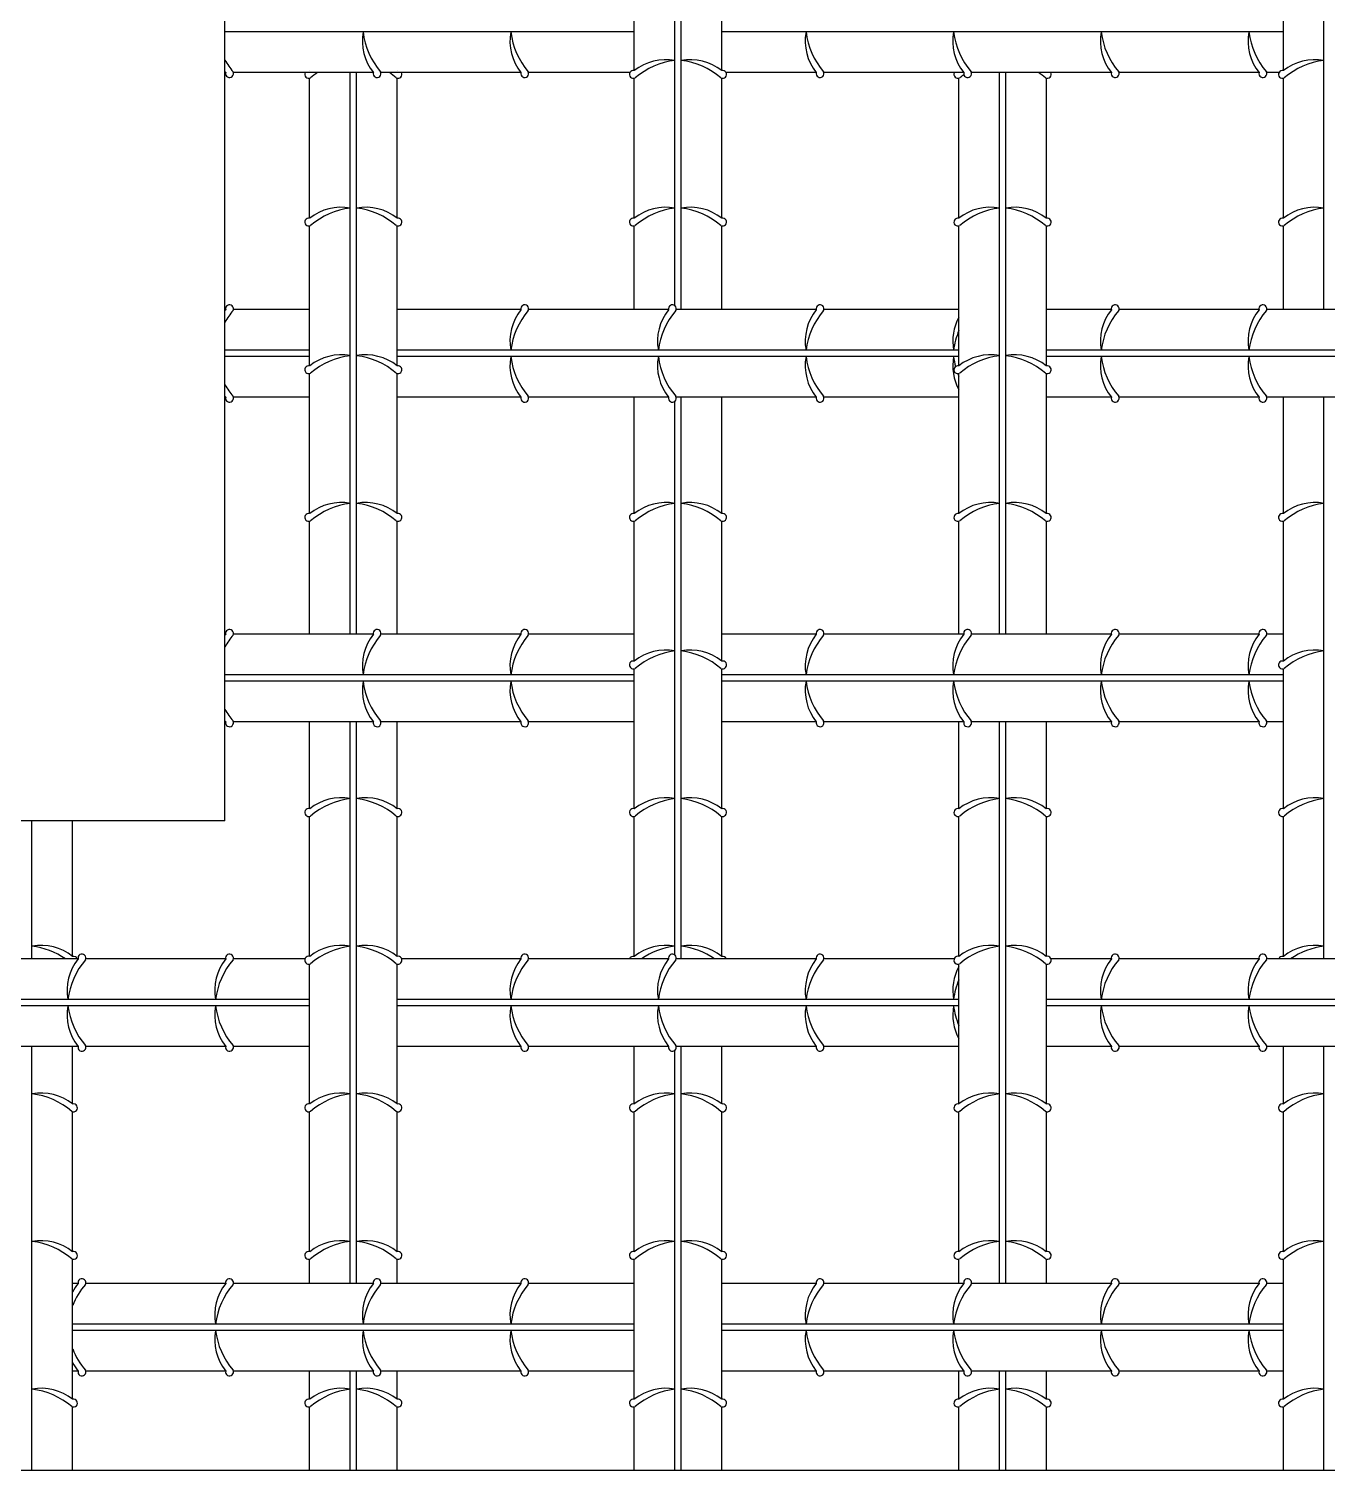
# Model space of a CAD drawing. Header units: millimetres. Extents: x -4774.1 to -4752.9, y -4666.5 to -4651.
# Drawn here: x -4761.684 to -4760.564, y -4662.121 to -4660.878 of the extents above; entities that cross this region are included whole.
import ezdxf

# ---------------------------------------------------------------- set-up
doc = ezdxf.new("R2010")
doc.units = ezdxf.units.MM
doc.header["$LTSCALE"] = 10
doc.layers.add('Termotécnica', color=7, linetype='Continuous')

msp = doc.modelspace()

# ---------------------------------------------------------------- linework, layer by layer
at = {"layer": 'Termotécnica', "color": 2}
for q in [(-4761.5144, -4658.0039), (-4769.3264, -4661.5612)]:
    msp.add_line((-4761.5144, -4661.5612), q, dxfattribs=at)
at = {"layer": 'Termotécnica', "color": 1}
for p, q in [((-4761.1263, -4661.1167), (-4761.1263, -4660.6391)), ((-4761.1208, -4661.1201), (-4761.1208, -4660.6357)), ((-4760.5663, -4661.1201), (-4760.5663, -4660.6357)), ((-4761.1613, -4660.9139), (-4761.1613, -4660.7932)), ((-4761.0857, -4660.9139), (-4761.0857, -4660.7932)), ((-4760.6013, -4660.9139), (-4760.6013, -4660.7932)), ((-4761.1613, -4660.8806), (-4761.5144, -4660.8806)), ((-4760.6013, -4660.8806), (-4761.0857, -4660.8806)), ((-4761.5137, -4660.9157), (-4761.5144, -4660.9157)), ((-4761.3864, -4660.9157), (-4761.5071, -4660.9157)), ((-4761.4063, -4661.4001), (-4761.4063, -4660.9157)), ((-4761.4008, -4661.4001), (-4761.4008, -4660.9157)), ((-4761.259, -4660.9157), (-4761.3798, -4660.9157)), ((-4761.1651, -4660.9157), (-4761.2524, -4660.9157)), ((-4761.0043, -4660.9157), (-4761.082, -4660.9157)), ((-4760.877, -4660.9157), (-4760.9977, -4660.9157)), ((-4760.7497, -4660.9157), (-4760.8704, -4660.9157)), ((-4760.8463, -4661.4001), (-4760.8463, -4660.9157)), ((-4760.8408, -4661.4001), (-4760.8408, -4660.9157)), ((-4760.6223, -4660.9157), (-4760.7431, -4660.9157)), ((-4760.6051, -4660.9157), (-4760.6157, -4660.9157)), ((-4761.4413, -4661.0413), (-4761.4413, -4660.9205)), ((-4761.3657, -4661.0413), (-4761.3657, -4660.9205)), ((-4761.1613, -4661.0413), (-4761.1613, -4660.9205)), ((-4761.0857, -4661.0413), (-4761.0857, -4660.9205)), ((-4760.8813, -4661.0413), (-4760.8813, -4660.9205)), ((-4760.8057, -4661.0413), (-4760.8057, -4660.9205)), ((-4760.6013, -4661.0413), (-4760.6013, -4660.9205)), ((-4761.4413, -4661.1686), (-4761.4413, -4661.0479)), ((-4761.3657, -4661.1686), (-4761.3657, -4661.0479)), ((-4761.1613, -4661.1201), (-4761.1613, -4661.0479)), ((-4761.0857, -4661.1201), (-4761.0857, -4661.0479)), ((-4760.8813, -4661.1686), (-4760.8813, -4661.0479)), ((-4760.8057, -4661.1686), (-4760.8057, -4661.0479)), ((-4760.6013, -4661.1201), (-4760.6013, -4661.0479)), ((-4761.5137, -4661.1201), (-4761.5144, -4661.1201)), ((-4761.4413, -4661.1201), (-4761.5071, -4661.1201)), ((-4761.259, -4661.1201), (-4761.3657, -4661.1201)), ((-4761.1317, -4661.1201), (-4761.2524, -4661.1201)), ((-4761.0043, -4661.1201), (-4761.1251, -4661.1201)), ((-4760.8813, -4661.1201), (-4760.9977, -4661.1201)), ((-4760.7497, -4661.1201), (-4760.8057, -4661.1201)), ((-4760.6223, -4661.1201), (-4760.7431, -4661.1201)), ((-4760.495, -4661.1201), (-4760.6157, -4661.1201)), ((-4761.4413, -4661.1552), (-4761.5144, -4661.1552)), ((-4760.8813, -4661.1552), (-4761.3657, -4661.1552)), ((-4760.3213, -4661.1552), (-4760.8057, -4661.1552)), ((-4761.4413, -4661.1606), (-4761.5144, -4661.1606)), ((-4760.8813, -4661.1606), (-4761.3657, -4661.1606)), ((-4760.3213, -4661.1606), (-4760.8057, -4661.1606)), ((-4761.4413, -4661.296), (-4761.4413, -4661.1752)), ((-4761.3657, -4661.296), (-4761.3657, -4661.1752)), ((-4760.8813, -4661.296), (-4760.8813, -4661.1752)), ((-4760.8057, -4661.296), (-4760.8057, -4661.1752)), ((-4761.5137, -4661.1957), (-4761.5144, -4661.1957)), ((-4761.4413, -4661.1957), (-4761.5071, -4661.1957)), ((-4761.259, -4661.1957), (-4761.3657, -4661.1957)), ((-4761.1317, -4661.1957), (-4761.2524, -4661.1957)), ((-4761.1613, -4661.296), (-4761.1613, -4661.1957)), ((-4761.1263, -4661.6767), (-4761.1263, -4661.1991)), ((-4761.0043, -4661.1957), (-4761.1251, -4661.1957)), ((-4761.1208, -4661.6801), (-4761.1208, -4661.1957)), ((-4761.0857, -4661.296), (-4761.0857, -4661.1957)), ((-4760.8813, -4661.1957), (-4760.9977, -4661.1957)), ((-4760.7497, -4661.1957), (-4760.8057, -4661.1957)), ((-4760.6223, -4661.1957), (-4760.7431, -4661.1957)), ((-4760.495, -4661.1957), (-4760.6157, -4661.1957)), ((-4760.6013, -4661.296), (-4760.6013, -4661.1957)), ((-4760.5663, -4661.6801), (-4760.5663, -4661.1957)), ((-4761.4413, -4661.4001), (-4761.4413, -4661.3026)), ((-4761.3657, -4661.4001), (-4761.3657, -4661.3026)), ((-4761.1613, -4661.4233), (-4761.1613, -4661.3026)), ((-4761.0857, -4661.4233), (-4761.0857, -4661.3026)), ((-4760.8813, -4661.4001), (-4760.8813, -4661.3026)), ((-4760.8057, -4661.4001), (-4760.8057, -4661.3026)), ((-4760.6013, -4661.4233), (-4760.6013, -4661.3026)), ((-4761.5137, -4661.4001), (-4761.5144, -4661.4001)), ((-4761.3864, -4661.4001), (-4761.5071, -4661.4001)), ((-4761.259, -4661.4001), (-4761.3798, -4661.4001)), ((-4761.1613, -4661.4001), (-4761.2524, -4661.4001)), ((-4761.0043, -4661.4001), (-4761.0857, -4661.4001)), ((-4760.877, -4661.4001), (-4760.9977, -4661.4001)), ((-4760.7497, -4661.4001), (-4760.8704, -4661.4001)), ((-4760.6223, -4661.4001), (-4760.7431, -4661.4001)), ((-4760.6013, -4661.4001), (-4760.6157, -4661.4001)), ((-4761.1613, -4661.4352), (-4761.5144, -4661.4352)), ((-4761.1613, -4661.4406), (-4761.5144, -4661.4406)), ((-4761.1613, -4661.5506), (-4761.1613, -4661.4299)), ((-4761.0857, -4661.5506), (-4761.0857, -4661.4299)), ((-4760.6013, -4661.4352), (-4761.0857, -4661.4352)), ((-4760.6013, -4661.4406), (-4761.0857, -4661.4406)), ((-4760.6013, -4661.5506), (-4760.6013, -4661.4299)), ((-4761.5137, -4661.4757), (-4761.5144, -4661.4757)), ((-4761.3864, -4661.4757), (-4761.5071, -4661.4757)), ((-4761.4413, -4661.5506), (-4761.4413, -4661.4757)), ((-4761.4063, -4661.9601), (-4761.4063, -4661.4757)), ((-4761.4008, -4661.9601), (-4761.4008, -4661.4757)), ((-4761.259, -4661.4757), (-4761.3798, -4661.4757)), ((-4761.3657, -4661.5506), (-4761.3657, -4661.4757)), ((-4761.1613, -4661.4757), (-4761.2524, -4661.4757)), ((-4761.0043, -4661.4757), (-4761.0857, -4661.4757)), ((-4760.877, -4661.4757), (-4760.9977, -4661.4757)), ((-4760.8813, -4661.5506), (-4760.8813, -4661.4757)), ((-4760.7497, -4661.4757), (-4760.8704, -4661.4757)), ((-4760.8463, -4661.9601), (-4760.8463, -4661.4757)), ((-4760.8408, -4661.9601), (-4760.8408, -4661.4757)), ((-4760.8057, -4661.5506), (-4760.8057, -4661.4757)), ((-4760.6223, -4661.4757), (-4760.7431, -4661.4757)), ((-4760.6013, -4661.4757), (-4760.6157, -4661.4757)), ((-4761.6808, -4661.6801), (-4761.6808, -4661.5612)), ((-4761.6457, -4661.678), (-4761.6457, -4661.5612)), ((-4761.4413, -4661.678), (-4761.4413, -4661.5572)), ((-4761.3657, -4661.678), (-4761.3657, -4661.5572)), ((-4761.1613, -4661.678), (-4761.1613, -4661.5572)), ((-4761.0857, -4661.678), (-4761.0857, -4661.5572)), ((-4760.8813, -4661.678), (-4760.8813, -4661.5572)), ((-4760.8057, -4661.678), (-4760.8057, -4661.5572)), ((-4760.6013, -4661.678), (-4760.6013, -4661.5572)), ((-4761.641, -4661.6801), (-4761.7618, -4661.6801)), ((-4761.5137, -4661.6801), (-4761.6344, -4661.6801)), ((-4761.4453, -4661.6801), (-4761.5071, -4661.6801)), ((-4761.4413, -4661.8053), (-4761.4413, -4661.6846)), ((-4761.3657, -4661.8053), (-4761.3657, -4661.6846)), ((-4761.259, -4661.6801), (-4761.3618, -4661.6801)), ((-4761.1317, -4661.6801), (-4761.2524, -4661.6801)), ((-4761.0043, -4661.6801), (-4761.1251, -4661.6801)), ((-4760.8853, -4661.6801), (-4760.9977, -4661.6801)), ((-4760.8813, -4661.8053), (-4760.8813, -4661.6846)), ((-4760.8057, -4661.8053), (-4760.8057, -4661.6846)), ((-4760.7497, -4661.6801), (-4760.8018, -4661.6801)), ((-4760.6223, -4661.6801), (-4760.7431, -4661.6801)), ((-4760.495, -4661.6801), (-4760.6157, -4661.6801)), ((-4761.4413, -4661.7152), (-4761.9257, -4661.7152)), ((-4760.8813, -4661.7152), (-4761.3657, -4661.7152)), ((-4760.3213, -4661.7152), (-4760.8057, -4661.7152)), ((-4761.4413, -4661.7206), (-4761.9257, -4661.7206)), ((-4760.8813, -4661.7206), (-4761.3657, -4661.7206)), ((-4760.3213, -4661.7206), (-4760.8057, -4661.7206)), ((-4761.641, -4661.7557), (-4761.7618, -4661.7557)), ((-4761.6808, -4662.1212), (-4761.6808, -4661.7557)), ((-4761.6457, -4661.8053), (-4761.6457, -4661.7557)), ((-4761.5137, -4661.7557), (-4761.6344, -4661.7557)), ((-4761.4413, -4661.7557), (-4761.5071, -4661.7557)), ((-4761.259, -4661.7557), (-4761.3657, -4661.7557)), ((-4761.1317, -4661.7557), (-4761.2524, -4661.7557)), ((-4761.1613, -4661.8053), (-4761.1613, -4661.7557)), ((-4761.1263, -4662.1212), (-4761.1263, -4661.7591)), ((-4761.0043, -4661.7557), (-4761.1251, -4661.7557)), ((-4761.1208, -4662.1212), (-4761.1208, -4661.7557)), ((-4761.0857, -4661.8053), (-4761.0857, -4661.7557)), ((-4760.8813, -4661.7557), (-4760.9977, -4661.7557)), ((-4760.7497, -4661.7557), (-4760.8057, -4661.7557)), ((-4760.6223, -4661.7557), (-4760.7431, -4661.7557)), ((-4760.495, -4661.7557), (-4760.6157, -4661.7557)), ((-4760.6013, -4661.8053), (-4760.6013, -4661.7557)), ((-4760.5663, -4662.1212), (-4760.5663, -4661.7557)), ((-4761.6457, -4661.9326), (-4761.6457, -4661.8119)), ((-4761.4413, -4661.9326), (-4761.4413, -4661.8119)), ((-4761.3657, -4661.9326), (-4761.3657, -4661.8119)), ((-4761.1613, -4661.9326), (-4761.1613, -4661.8119)), ((-4761.0857, -4661.9326), (-4761.0857, -4661.8119)), ((-4760.8813, -4661.9326), (-4760.8813, -4661.8119)), ((-4760.8057, -4661.9326), (-4760.8057, -4661.8119)), ((-4760.6013, -4661.9326), (-4760.6013, -4661.8119)), ((-4761.6457, -4662.06), (-4761.6457, -4661.9392)), ((-4761.4413, -4661.9601), (-4761.4413, -4661.9392)), ((-4761.3657, -4661.9601), (-4761.3657, -4661.9392)), ((-4761.1613, -4662.06), (-4761.1613, -4661.9392)), ((-4761.0857, -4662.06), (-4761.0857, -4661.9392)), ((-4760.8813, -4661.9601), (-4760.8813, -4661.9392)), ((-4760.8057, -4661.9601), (-4760.8057, -4661.9392)), ((-4760.6013, -4662.06), (-4760.6013, -4661.9392)), ((-4761.641, -4661.9601), (-4761.6457, -4661.9601)), ((-4761.5137, -4661.9601), (-4761.6344, -4661.9601)), ((-4761.3864, -4661.9601), (-4761.5071, -4661.9601)), ((-4761.259, -4661.9601), (-4761.3798, -4661.9601)), ((-4761.1613, -4661.9601), (-4761.2524, -4661.9601)), ((-4761.0043, -4661.9601), (-4761.0857, -4661.9601)), ((-4760.877, -4661.9601), (-4760.9977, -4661.9601)), ((-4760.7497, -4661.9601), (-4760.8704, -4661.9601)), ((-4760.6223, -4661.9601), (-4760.7431, -4661.9601)), ((-4760.6013, -4661.9601), (-4760.6157, -4661.9601)), ((-4761.1613, -4661.9952), (-4761.6457, -4661.9952)), ((-4761.1613, -4662.0006), (-4761.6457, -4662.0006)), ((-4760.6013, -4661.9952), (-4761.0857, -4661.9952)), ((-4760.6013, -4662.0006), (-4761.0857, -4662.0006)), ((-4761.641, -4662.0357), (-4761.6457, -4662.0357)), ((-4761.5137, -4662.0357), (-4761.6344, -4662.0357)), ((-4761.3864, -4662.0357), (-4761.5071, -4662.0357)), ((-4761.4413, -4662.06), (-4761.4413, -4662.0357)), ((-4761.4063, -4662.1212), (-4761.4063, -4662.0357)), ((-4761.4008, -4662.1212), (-4761.4008, -4662.0357)), ((-4761.259, -4662.0357), (-4761.3798, -4662.0357)), ((-4761.3657, -4662.06), (-4761.3657, -4662.0357)), ((-4761.1613, -4662.0357), (-4761.2524, -4662.0357)), ((-4761.0043, -4662.0357), (-4761.0857, -4662.0357)), ((-4760.877, -4662.0357), (-4760.9977, -4662.0357)), ((-4760.8813, -4662.06), (-4760.8813, -4662.0357)), ((-4760.7497, -4662.0357), (-4760.8704, -4662.0357)), ((-4760.8463, -4662.1212), (-4760.8463, -4662.0357)), ((-4760.8408, -4662.1212), (-4760.8408, -4662.0357)), ((-4760.8057, -4662.06), (-4760.8057, -4662.0357)), ((-4760.6223, -4662.0357), (-4760.7431, -4662.0357)), ((-4760.6013, -4662.0357), (-4760.6157, -4662.0357)), ((-4761.6457, -4662.1212), (-4761.6457, -4662.0666)), ((-4761.4413, -4662.1212), (-4761.4413, -4662.0666)), ((-4761.3657, -4662.1212), (-4761.3657, -4662.0666)), ((-4761.1613, -4662.1212), (-4761.1613, -4662.0666)), ((-4761.0857, -4662.1212), (-4761.0857, -4662.0666)), ((-4760.8813, -4662.1212), (-4760.8813, -4662.0666)), ((-4760.8057, -4662.1212), (-4760.8057, -4662.0666)), ((-4760.6013, -4662.1212), (-4760.6013, -4662.0666)), ((-4763.08, -4662.1212), (-4759.2878, -4662.1212))]:
    msp.add_line(p, q, dxfattribs=at)
for centre, radius, start, end in [((-4761.3523, -4660.8885), 0.0435, 169.5708, 218.5566), ((-4761.3311, -4660.8729), 0.0645, 186.8684, 220.623), ((-4761.225, -4660.8885), 0.0435, 169.5708, 218.5566), ((-4761.2037, -4660.8729), 0.0645, 186.8684, 220.623), ((-4760.9703, -4660.8885), 0.0435, 169.5708, 218.5566), ((-4760.949, -4660.8729), 0.0645, 186.8684, 220.623), ((-4760.843, -4660.8885), 0.0435, 169.5708, 218.5566), ((-4760.8217, -4660.8729), 0.0645, 186.8684, 220.623), ((-4760.7156, -4660.8885), 0.0435, 169.5708, 218.5566), ((-4760.6944, -4660.8729), 0.0645, 186.8684, 220.623), ((-4760.5883, -4660.8885), 0.0435, 169.5708, 218.5566), ((-4760.567, -4660.8729), 0.0645, 186.8684, 220.623), ((-4761.4584, -4660.8729), 0.0645, 209.7526, 220.623), ((-4761.1341, -4660.948), 0.0435, 79.5708, 128.5566), ((-4761.1185, -4660.9692), 0.0645, 96.8684, 130.623), ((-4761.1129, -4660.948), 0.0435, 51.4434, 100.4292), ((-4761.1285, -4660.9692), 0.0645, 49.377, 83.1316), ((-4760.5741, -4660.948), 0.0435, 79.5708, 128.5566), ((-4760.5585, -4660.9692), 0.0645, 96.8684, 130.623), ((-4761.4797, -4660.8885), 0.0435, 217.0003, 218.5566), ((-4761.5104, -4660.9165), 0.00339, 166.0461, 26.6257), ((-4761.4421, -4660.9172), 0.00339, 152.8192, 296.6257), ((-4761.4421, -4660.9172), 0.00339, 76.0461, 76.9197), ((-4761.3985, -4660.9692), 0.0645, 123.9044, 130.623), ((-4761.3831, -4660.9165), 0.00339, 166.0461, 26.6257), ((-4761.4085, -4660.9692), 0.0645, 49.377, 56.0956), ((-4761.365, -4660.9172), 0.00339, 243.3743, 27.1808), ((-4761.365, -4660.9172), 0.00339, 103.0803, 103.9539), ((-4761.2557, -4660.9165), 0.00339, 166.0461, 26.6257), ((-4761.1621, -4660.9172), 0.00339, 76.0461, 296.6257), ((-4761.085, -4660.9172), 0.00339, 243.3743, 103.9539), ((-4761.001, -4660.9165), 0.00339, 166.0461, 26.6257), ((-4760.8821, -4660.9172), 0.00339, 152.8192, 296.6257), ((-4760.8385, -4660.9692), 0.0645, 126.5475, 130.623), ((-4760.8737, -4660.9165), 0.00339, 166.0461, 26.6257), ((-4760.8485, -4660.9692), 0.0645, 49.377, 56.0956), ((-4760.805, -4660.9172), 0.00339, 243.3743, 27.1808), ((-4760.7464, -4660.9165), 0.00339, 166.0461, 26.6257), ((-4760.619, -4660.9165), 0.00339, 166.0461, 26.6257), ((-4760.6021, -4660.9172), 0.00339, 76.0461, 296.6257), ((-4761.4421, -4661.0446), 0.00339, 76.0461, 296.6257), ((-4761.4141, -4661.0753), 0.0435, 79.5708, 128.5566), ((-4761.3985, -4661.0966), 0.0645, 96.8684, 130.623), ((-4761.3929, -4661.0753), 0.0435, 51.4434, 100.4292), ((-4761.4085, -4661.0966), 0.0645, 49.377, 83.1316), ((-4761.365, -4661.0446), 0.00339, 243.3743, 103.9539), ((-4761.1621, -4661.0446), 0.00339, 76.0461, 296.6257), ((-4761.1341, -4661.0753), 0.0435, 79.5708, 128.5566), ((-4761.1185, -4661.0966), 0.0645, 96.8684, 130.623), ((-4761.1129, -4661.0753), 0.0435, 51.4434, 100.4292), ((-4761.1285, -4661.0966), 0.0645, 49.377, 83.1316), ((-4761.085, -4661.0446), 0.00339, 243.3743, 103.9539), ((-4760.8821, -4661.0446), 0.00339, 76.0461, 296.6257), ((-4760.8541, -4661.0753), 0.0435, 79.5708, 128.5566), ((-4760.8385, -4661.0966), 0.0645, 96.8684, 130.623), ((-4760.8329, -4661.0753), 0.0435, 51.4434, 100.4292), ((-4760.8485, -4661.0966), 0.0645, 49.377, 83.1316), ((-4760.805, -4661.0446), 0.00339, 243.3743, 103.9539), ((-4760.6021, -4661.0446), 0.00339, 76.0461, 296.6257), ((-4760.5741, -4661.0753), 0.0435, 79.5708, 128.5566), ((-4760.5585, -4661.0966), 0.0645, 96.8684, 130.623), ((-4761.5104, -4661.1194), 0.00339, 333.3743, 193.9539), ((-4761.2557, -4661.1194), 0.00339, 333.3743, 193.9539), ((-4761.1284, -4661.1194), 0.00339, 333.3743, 193.9539), ((-4761.001, -4661.1194), 0.00339, 333.3743, 193.9539), ((-4760.7464, -4661.1194), 0.00339, 333.3743, 193.9539), ((-4760.619, -4661.1194), 0.00339, 333.3743, 193.9539), ((-4761.4797, -4661.1473), 0.0435, 141.4434, 142.9997), ((-4761.4584, -4661.1629), 0.0645, 139.377, 150.2474), ((-4761.225, -4661.1473), 0.0435, 141.4434, 190.4292), ((-4761.2037, -4661.1629), 0.0645, 139.377, 173.1316), ((-4761.0977, -4661.1473), 0.0435, 141.4434, 190.4292), ((-4761.0764, -4661.1629), 0.0645, 139.377, 173.1316), ((-4760.9703, -4661.1473), 0.0435, 141.4434, 190.4292), ((-4760.949, -4661.1629), 0.0645, 139.377, 173.1316), ((-4760.843, -4661.1473), 0.0435, 151.7504, 190.4292), ((-4760.7156, -4661.1473), 0.0435, 141.4434, 190.4292), ((-4760.6944, -4661.1629), 0.0645, 139.377, 173.1316), ((-4760.5883, -4661.1473), 0.0435, 141.4434, 190.4292), ((-4760.567, -4661.1629), 0.0645, 139.377, 173.1316), ((-4760.8217, -4661.1629), 0.0645, 157.4653, 173.1316), ((-4761.4141, -4661.2026), 0.0435, 79.5708, 128.5566), ((-4761.3985, -4661.2239), 0.0645, 96.8684, 130.623), ((-4761.3929, -4661.2026), 0.0435, 51.4434, 100.4292), ((-4761.4085, -4661.2239), 0.0645, 49.377, 83.1316), ((-4761.225, -4661.1685), 0.0435, 169.5708, 218.5566), ((-4761.2037, -4661.1529), 0.0645, 186.8684, 220.623), ((-4761.0977, -4661.1685), 0.0435, 169.5708, 218.5566), ((-4761.0764, -4661.1529), 0.0645, 186.8684, 220.623), ((-4760.9703, -4661.1685), 0.0435, 169.5708, 218.5566), ((-4760.949, -4661.1529), 0.0645, 186.8684, 220.623), ((-4760.843, -4661.1685), 0.0435, 169.5708, 208.2496), ((-4760.8217, -4661.1529), 0.0645, 186.8684, 194.6317), ((-4760.8541, -4661.2026), 0.0435, 79.5708, 128.5566), ((-4760.8385, -4661.2239), 0.0645, 96.8684, 130.623), ((-4760.8329, -4661.2026), 0.0435, 51.4434, 100.4292), ((-4760.8485, -4661.2239), 0.0645, 49.377, 83.1316), ((-4760.7156, -4661.1685), 0.0435, 169.5708, 218.5566), ((-4760.6944, -4661.1529), 0.0645, 186.8684, 220.623), ((-4760.5883, -4661.1685), 0.0435, 169.5708, 218.5566), ((-4760.567, -4661.1529), 0.0645, 186.8684, 220.623), ((-4761.4421, -4661.1719), 0.00339, 76.0461, 296.6257), ((-4761.365, -4661.1719), 0.00339, 243.3743, 103.9539), ((-4760.8821, -4661.1719), 0.00339, 76.0461, 296.6257), ((-4760.8217, -4661.1529), 0.0645, 200.2868, 202.5347), ((-4760.805, -4661.1719), 0.00339, 243.3743, 103.9539), ((-4761.4584, -4661.1529), 0.0645, 209.7526, 220.623), ((-4761.4797, -4661.1685), 0.0435, 217.0003, 218.5566), ((-4761.5104, -4661.1965), 0.00339, 166.0461, 26.6257), ((-4761.2557, -4661.1965), 0.00339, 166.0461, 26.6257), ((-4761.1284, -4661.1965), 0.00339, 166.0461, 26.6257), ((-4761.001, -4661.1965), 0.00339, 166.0461, 26.6257), ((-4760.7464, -4661.1965), 0.00339, 166.0461, 26.6257), ((-4760.619, -4661.1965), 0.00339, 166.0461, 26.6257), ((-4761.4141, -4661.33), 0.0435, 79.5708, 128.5566), ((-4761.3985, -4661.3513), 0.0645, 96.8684, 130.623), ((-4761.3929, -4661.33), 0.0435, 51.4434, 100.4292), ((-4761.4085, -4661.3513), 0.0645, 49.377, 83.1316), ((-4761.1341, -4661.33), 0.0435, 79.5708, 128.5566), ((-4761.1185, -4661.3513), 0.0645, 96.8684, 130.623), ((-4761.1129, -4661.33), 0.0435, 51.4434, 100.4292), ((-4761.1285, -4661.3513), 0.0645, 49.377, 83.1316), ((-4760.8541, -4661.33), 0.0435, 79.5708, 128.5566), ((-4760.8385, -4661.3513), 0.0645, 96.8684, 130.623), ((-4760.8329, -4661.33), 0.0435, 51.4434, 100.4292), ((-4760.8485, -4661.3513), 0.0645, 49.377, 83.1316), ((-4760.5741, -4661.33), 0.0435, 79.5708, 128.5566), ((-4760.5585, -4661.3513), 0.0645, 96.8684, 130.623), ((-4761.4421, -4661.2993), 0.00339, 76.0461, 296.6257), ((-4761.365, -4661.2993), 0.00339, 243.3743, 103.9539), ((-4761.1621, -4661.2993), 0.00339, 76.0461, 296.6257), ((-4761.085, -4661.2993), 0.00339, 243.3743, 103.9539), ((-4760.8821, -4661.2993), 0.00339, 76.0461, 296.6257), ((-4760.805, -4661.2993), 0.00339, 243.3743, 103.9539), ((-4760.6021, -4661.2993), 0.00339, 76.0461, 296.6257), ((-4761.4797, -4661.4273), 0.0435, 141.4434, 142.9997), ((-4761.4584, -4661.4429), 0.0645, 139.377, 150.2474), ((-4761.5104, -4661.3994), 0.00339, 333.3743, 193.9539), ((-4761.3523, -4661.4273), 0.0435, 141.4434, 190.4292), ((-4761.3311, -4661.4429), 0.0645, 139.377, 173.1316), ((-4761.3831, -4661.3994), 0.00339, 333.3743, 193.9539), ((-4761.225, -4661.4273), 0.0435, 141.4434, 190.4292), ((-4761.2037, -4661.4429), 0.0645, 139.377, 173.1316), ((-4761.2557, -4661.3994), 0.00339, 333.3743, 193.9539), ((-4760.9703, -4661.4273), 0.0435, 141.4434, 190.4292), ((-4760.949, -4661.4429), 0.0645, 139.377, 173.1316), ((-4761.001, -4661.3994), 0.00339, 333.3743, 193.9539), ((-4760.843, -4661.4273), 0.0435, 141.4434, 190.4292), ((-4760.8217, -4661.4429), 0.0645, 139.377, 173.1316), ((-4760.8737, -4661.3994), 0.00339, 333.3743, 193.9539), ((-4760.7156, -4661.4273), 0.0435, 141.4434, 190.4292), ((-4760.6944, -4661.4429), 0.0645, 139.377, 173.1316), ((-4760.7464, -4661.3994), 0.00339, 333.3743, 193.9539), ((-4760.5883, -4661.4273), 0.0435, 141.4434, 190.4292), ((-4760.567, -4661.4429), 0.0645, 139.377, 173.1316), ((-4760.619, -4661.3994), 0.00339, 333.3743, 193.9539), ((-4761.1341, -4661.4573), 0.0435, 79.5708, 128.5566), ((-4761.1185, -4661.4786), 0.0645, 96.8684, 130.623), ((-4761.1129, -4661.4573), 0.0435, 51.4434, 100.4292), ((-4761.1285, -4661.4786), 0.0645, 49.377, 83.1316), ((-4760.5741, -4661.4573), 0.0435, 79.5708, 128.5566), ((-4760.5585, -4661.4786), 0.0645, 96.8684, 130.623), ((-4761.1621, -4661.4266), 0.00339, 76.0461, 296.6257), ((-4761.085, -4661.4266), 0.00339, 243.3743, 103.9539), ((-4760.6021, -4661.4266), 0.00339, 76.0461, 296.6257), ((-4761.3523, -4661.4485), 0.0435, 169.5708, 218.5566), ((-4761.3311, -4661.4329), 0.0645, 186.8684, 220.623), ((-4761.225, -4661.4485), 0.0435, 169.5708, 218.5566), ((-4761.2037, -4661.4329), 0.0645, 186.8684, 220.623), ((-4760.9703, -4661.4485), 0.0435, 169.5708, 218.5566), ((-4760.949, -4661.4329), 0.0645, 186.8684, 220.623), ((-4760.843, -4661.4485), 0.0435, 169.5708, 218.5566), ((-4760.8217, -4661.4329), 0.0645, 186.8684, 220.623), ((-4760.7156, -4661.4485), 0.0435, 169.5708, 218.5566), ((-4760.6944, -4661.4329), 0.0645, 186.8684, 220.623), ((-4760.5883, -4661.4485), 0.0435, 169.5708, 218.5566), ((-4760.567, -4661.4329), 0.0645, 186.8684, 220.623), ((-4761.4584, -4661.4329), 0.0645, 209.7526, 220.623), ((-4761.4797, -4661.4485), 0.0435, 217.0003, 218.5566), ((-4761.5104, -4661.4765), 0.00339, 166.0461, 26.6257), ((-4761.3831, -4661.4765), 0.00339, 166.0461, 26.6257), ((-4761.2557, -4661.4765), 0.00339, 166.0461, 26.6257), ((-4761.001, -4661.4765), 0.00339, 166.0461, 26.6257), ((-4760.8737, -4661.4765), 0.00339, 166.0461, 26.6257), ((-4760.7464, -4661.4765), 0.00339, 166.0461, 26.6257), ((-4760.619, -4661.4765), 0.00339, 166.0461, 26.6257), ((-4761.4141, -4661.5847), 0.0435, 79.5708, 128.5566), ((-4761.3929, -4661.5847), 0.0435, 51.4434, 100.4292), ((-4761.1341, -4661.5847), 0.0435, 79.5708, 128.5566), ((-4761.1129, -4661.5847), 0.0435, 51.4434, 100.4292), ((-4760.8541, -4661.5847), 0.0435, 79.5708, 128.5566), ((-4760.8329, -4661.5847), 0.0435, 51.4434, 100.4292), ((-4760.5741, -4661.5847), 0.0435, 79.5708, 128.5566), ((-4761.4421, -4661.5539), 0.00339, 76.0461, 296.6257), ((-4761.3985, -4661.6059), 0.0645, 96.8684, 130.623), ((-4761.4085, -4661.6059), 0.0645, 49.377, 83.1316), ((-4761.365, -4661.5539), 0.00339, 243.3743, 103.9539), ((-4761.1621, -4661.5539), 0.00339, 76.0461, 296.6257), ((-4761.1185, -4661.6059), 0.0645, 96.8684, 130.623), ((-4761.1285, -4661.6059), 0.0645, 49.377, 83.1316), ((-4761.085, -4661.5539), 0.00339, 243.3743, 103.9539), ((-4760.8821, -4661.5539), 0.00339, 76.0461, 296.6257), ((-4760.8385, -4661.6059), 0.0645, 96.8684, 130.623), ((-4760.8485, -4661.6059), 0.0645, 49.377, 83.1316), ((-4760.805, -4661.5539), 0.00339, 243.3743, 103.9539), ((-4760.6021, -4661.5539), 0.00339, 76.0461, 296.6257), ((-4760.5585, -4661.6059), 0.0645, 96.8684, 130.623), ((-4761.6729, -4661.712), 0.0435, 51.4434, 100.4292), ((-4761.6885, -4661.7333), 0.0645, 55.447, 83.1316), ((-4761.645, -4661.6813), 0.00339, 19.6081, 103.9539), ((-4761.6377, -4661.6794), 0.00339, 333.3743, 193.9539), ((-4761.5104, -4661.6794), 0.00339, 333.3743, 193.9539), ((-4761.4421, -4661.6813), 0.00339, 76.0461, 296.6257), ((-4761.4141, -4661.712), 0.0435, 79.5708, 128.5566), ((-4761.3985, -4661.7333), 0.0645, 96.8684, 130.623), ((-4761.3929, -4661.712), 0.0435, 51.4434, 100.4292), ((-4761.4085, -4661.7333), 0.0645, 49.377, 83.1316), ((-4761.365, -4661.6813), 0.00339, 243.3743, 103.9539), ((-4761.2557, -4661.6794), 0.00339, 333.3743, 193.9539), ((-4761.1621, -4661.6813), 0.00339, 76.0461, 160.3919), ((-4761.1341, -4661.712), 0.0435, 79.5708, 128.5566), ((-4761.1185, -4661.7333), 0.0645, 96.8684, 124.553), ((-4761.1284, -4661.6794), 0.00339, 333.3743, 193.9539), ((-4761.1129, -4661.712), 0.0435, 51.4434, 100.4292), ((-4761.1285, -4661.7333), 0.0645, 55.447, 83.1316), ((-4761.085, -4661.6813), 0.00339, 19.6081, 103.9539), ((-4761.001, -4661.6794), 0.00339, 333.3743, 193.9539), ((-4760.8821, -4661.6813), 0.00339, 76.0461, 296.6257), ((-4760.8541, -4661.712), 0.0435, 79.5708, 128.5566), ((-4760.8385, -4661.7333), 0.0645, 96.8684, 130.623), ((-4760.8329, -4661.712), 0.0435, 51.4434, 100.4292), ((-4760.8485, -4661.7333), 0.0645, 49.377, 83.1316), ((-4760.805, -4661.6813), 0.00339, 243.3743, 103.9539), ((-4760.7464, -4661.6794), 0.00339, 333.3743, 193.9539), ((-4760.619, -4661.6794), 0.00339, 333.3743, 193.9539), ((-4760.6021, -4661.6813), 0.00339, 76.0461, 160.3919), ((-4760.5741, -4661.712), 0.0435, 79.5708, 128.5566), ((-4760.5585, -4661.7333), 0.0645, 96.8684, 124.553), ((-4761.607, -4661.7073), 0.0435, 141.4434, 190.4292), ((-4761.5857, -4661.7229), 0.0645, 139.377, 173.1316), ((-4761.4797, -4661.7073), 0.0435, 141.4434, 190.4292), ((-4761.4584, -4661.7229), 0.0645, 139.377, 173.1316), ((-4761.225, -4661.7073), 0.0435, 141.4434, 190.4292), ((-4761.2037, -4661.7229), 0.0645, 139.377, 173.1316), ((-4761.0977, -4661.7073), 0.0435, 141.4434, 190.4292), ((-4761.0764, -4661.7229), 0.0645, 139.377, 173.1316), ((-4760.9703, -4661.7073), 0.0435, 141.4434, 190.4292), ((-4760.949, -4661.7229), 0.0645, 139.377, 173.1316), ((-4760.843, -4661.7073), 0.0435, 151.7504, 190.4292), ((-4760.7156, -4661.7073), 0.0435, 141.4434, 190.4292), ((-4760.6944, -4661.7229), 0.0645, 139.377, 173.1316), ((-4760.5883, -4661.7073), 0.0435, 141.4434, 190.4292), ((-4760.567, -4661.7229), 0.0645, 139.377, 173.1316), ((-4760.8217, -4661.7229), 0.0645, 157.4653, 173.1316), ((-4761.607, -4661.7285), 0.0435, 169.5708, 218.5566), ((-4761.5857, -4661.7129), 0.0645, 186.8684, 220.623), ((-4761.4797, -4661.7285), 0.0435, 169.5708, 218.5566), ((-4761.4584, -4661.7129), 0.0645, 186.8684, 220.623), ((-4761.225, -4661.7285), 0.0435, 169.5708, 218.5566), ((-4761.2037, -4661.7129), 0.0645, 186.8684, 220.623), ((-4761.0977, -4661.7285), 0.0435, 169.5708, 218.5566), ((-4761.0764, -4661.7129), 0.0645, 186.8684, 220.623), ((-4760.9703, -4661.7285), 0.0435, 169.5708, 218.5566), ((-4760.949, -4661.7129), 0.0645, 186.8684, 220.623), ((-4760.843, -4661.7285), 0.0435, 169.5708, 208.2496), ((-4760.8217, -4661.7129), 0.0645, 186.8684, 202.5347), ((-4760.7156, -4661.7285), 0.0435, 169.5708, 218.5566), ((-4760.6944, -4661.7129), 0.0645, 186.8684, 220.623), ((-4760.5883, -4661.7285), 0.0435, 169.5708, 218.5566), ((-4760.567, -4661.7129), 0.0645, 186.8684, 220.623), ((-4761.6377, -4661.7565), 0.00339, 166.0461, 26.6257), ((-4761.5104, -4661.7565), 0.00339, 166.0461, 26.6257), ((-4761.2557, -4661.7565), 0.00339, 166.0461, 26.6257), ((-4761.1284, -4661.7565), 0.00339, 166.0461, 26.6257), ((-4761.001, -4661.7565), 0.00339, 166.0461, 26.6257), ((-4760.7464, -4661.7565), 0.00339, 166.0461, 26.6257), ((-4760.619, -4661.7565), 0.00339, 166.0461, 26.6257), ((-4761.6729, -4661.8393), 0.0435, 51.4434, 100.4292), ((-4761.6885, -4661.8606), 0.0645, 49.377, 83.1316), ((-4761.4141, -4661.8393), 0.0435, 79.5708, 128.5566), ((-4761.3985, -4661.8606), 0.0645, 96.8684, 130.623), ((-4761.3929, -4661.8393), 0.0435, 51.4434, 100.4292), ((-4761.4085, -4661.8606), 0.0645, 49.377, 83.1316), ((-4761.1341, -4661.8393), 0.0435, 79.5708, 128.5566), ((-4761.1185, -4661.8606), 0.0645, 96.8684, 130.623), ((-4761.1129, -4661.8393), 0.0435, 51.4434, 100.4292), ((-4761.1285, -4661.8606), 0.0645, 49.377, 83.1316), ((-4760.8541, -4661.8393), 0.0435, 79.5708, 128.5566), ((-4760.8385, -4661.8606), 0.0645, 96.8684, 130.623), ((-4760.8329, -4661.8393), 0.0435, 51.4434, 100.4292), ((-4760.8485, -4661.8606), 0.0645, 49.377, 83.1316), ((-4760.5741, -4661.8393), 0.0435, 79.5708, 128.5566), ((-4760.5585, -4661.8606), 0.0645, 96.8684, 130.623), ((-4761.645, -4661.8086), 0.00339, 243.3743, 103.9539), ((-4761.4421, -4661.8086), 0.00339, 76.0461, 296.6257), ((-4761.365, -4661.8086), 0.00339, 243.3743, 103.9539), ((-4761.1621, -4661.8086), 0.00339, 76.0461, 296.6257), ((-4761.085, -4661.8086), 0.00339, 243.3743, 103.9539), ((-4760.8821, -4661.8086), 0.00339, 76.0461, 296.6257), ((-4760.805, -4661.8086), 0.00339, 243.3743, 103.9539), ((-4760.6021, -4661.8086), 0.00339, 76.0461, 296.6257), ((-4761.6729, -4661.9667), 0.0435, 51.4434, 100.4292), ((-4761.6885, -4661.9879), 0.0645, 49.377, 83.1316), ((-4761.4141, -4661.9667), 0.0435, 79.5708, 128.5566), ((-4761.3985, -4661.9879), 0.0645, 96.8684, 130.623), ((-4761.3929, -4661.9667), 0.0435, 51.4434, 100.4292), ((-4761.4085, -4661.9879), 0.0645, 49.377, 83.1316), ((-4761.1341, -4661.9667), 0.0435, 79.5708, 128.5566), ((-4761.1185, -4661.9879), 0.0645, 96.8684, 130.623), ((-4761.1129, -4661.9667), 0.0435, 51.4434, 100.4292), ((-4761.1285, -4661.9879), 0.0645, 49.377, 83.1316), ((-4760.8541, -4661.9667), 0.0435, 79.5708, 128.5566), ((-4760.8385, -4661.9879), 0.0645, 96.8684, 130.623), ((-4760.8329, -4661.9667), 0.0435, 51.4434, 100.4292), ((-4760.8485, -4661.9879), 0.0645, 49.377, 83.1316), ((-4760.5741, -4661.9667), 0.0435, 79.5708, 128.5566), ((-4760.5585, -4661.9879), 0.0645, 96.8684, 130.623), ((-4761.645, -4661.9359), 0.00339, 243.3743, 103.9539), ((-4761.4421, -4661.9359), 0.00339, 76.0461, 296.6257), ((-4761.365, -4661.9359), 0.00339, 243.3743, 103.9539), ((-4761.1621, -4661.9359), 0.00339, 76.0461, 296.6257), ((-4761.085, -4661.9359), 0.00339, 243.3743, 103.9539), ((-4760.8821, -4661.9359), 0.00339, 76.0461, 296.6257), ((-4760.805, -4661.9359), 0.00339, 243.3743, 103.9539), ((-4760.6021, -4661.9359), 0.00339, 76.0461, 296.6257), ((-4761.607, -4661.9873), 0.0435, 141.4434, 152.9157), ((-4761.5857, -4662.0029), 0.0645, 139.377, 158.4372), ((-4761.6377, -4661.9594), 0.00339, 333.3743, 193.9539), ((-4761.4797, -4661.9873), 0.0435, 141.4434, 190.4292), ((-4761.4584, -4662.0029), 0.0645, 139.377, 173.1316), ((-4761.5104, -4661.9594), 0.00339, 333.3743, 193.9539), ((-4761.3523, -4661.9873), 0.0435, 141.4434, 190.4292), ((-4761.3311, -4662.0029), 0.0645, 139.377, 173.1316), ((-4761.3831, -4661.9594), 0.00339, 333.3743, 193.9539), ((-4761.225, -4661.9873), 0.0435, 141.4434, 190.4292), ((-4761.2037, -4662.0029), 0.0645, 139.377, 173.1316), ((-4761.2557, -4661.9594), 0.00339, 333.3743, 193.9539), ((-4760.9703, -4661.9873), 0.0435, 141.4434, 190.4292), ((-4760.949, -4662.0029), 0.0645, 139.377, 173.1316), ((-4761.001, -4661.9594), 0.00339, 333.3743, 193.9539), ((-4760.843, -4661.9873), 0.0435, 141.4434, 190.4292), ((-4760.8217, -4662.0029), 0.0645, 139.377, 173.1316), ((-4760.8737, -4661.9594), 0.00339, 333.3743, 193.9539), ((-4760.7156, -4661.9873), 0.0435, 141.4434, 190.4292), ((-4760.6944, -4662.0029), 0.0645, 139.377, 173.1316), ((-4760.7464, -4661.9594), 0.00339, 333.3743, 193.9539), ((-4760.5883, -4661.9873), 0.0435, 141.4434, 190.4292), ((-4760.567, -4662.0029), 0.0645, 139.377, 173.1316), ((-4760.619, -4661.9594), 0.00339, 333.3743, 193.9539), ((-4761.4797, -4662.0085), 0.0435, 169.5708, 218.5566), ((-4761.4584, -4661.9929), 0.0645, 186.8684, 220.623), ((-4761.3523, -4662.0085), 0.0435, 169.5708, 218.5566), ((-4761.3311, -4661.9929), 0.0645, 186.8684, 220.623), ((-4761.225, -4662.0085), 0.0435, 169.5708, 218.5566), ((-4761.2037, -4661.9929), 0.0645, 186.8684, 220.623), ((-4760.9703, -4662.0085), 0.0435, 169.5708, 218.5566), ((-4760.949, -4661.9929), 0.0645, 186.8684, 220.623), ((-4760.843, -4662.0085), 0.0435, 169.5708, 218.5566), ((-4760.8217, -4661.9929), 0.0645, 186.8684, 220.623), ((-4760.7156, -4662.0085), 0.0435, 169.5708, 218.5566), ((-4760.6944, -4661.9929), 0.0645, 186.8684, 220.623), ((-4760.5883, -4662.0085), 0.0435, 169.5708, 218.5566), ((-4760.567, -4661.9929), 0.0645, 186.8684, 220.623), ((-4761.5857, -4661.9929), 0.0645, 201.5628, 220.623), ((-4761.607, -4662.0085), 0.0435, 207.0843, 218.5566), ((-4761.6377, -4662.0365), 0.00339, 166.0461, 26.6257), ((-4761.5104, -4662.0365), 0.00339, 166.0461, 26.6257), ((-4761.3831, -4662.0365), 0.00339, 166.0461, 26.6257), ((-4761.2557, -4662.0365), 0.00339, 166.0461, 26.6257), ((-4761.001, -4662.0365), 0.00339, 166.0461, 26.6257), ((-4760.8737, -4662.0365), 0.00339, 166.0461, 26.6257), ((-4760.7464, -4662.0365), 0.00339, 166.0461, 26.6257), ((-4760.619, -4662.0365), 0.00339, 166.0461, 26.6257), ((-4761.6729, -4662.094), 0.0435, 51.4434, 100.4292), ((-4761.4141, -4662.094), 0.0435, 79.5708, 128.5566), ((-4761.3929, -4662.094), 0.0435, 51.4434, 100.4292), ((-4761.1341, -4662.094), 0.0435, 79.5708, 128.5566), ((-4761.1129, -4662.094), 0.0435, 51.4434, 100.4292), ((-4760.8541, -4662.094), 0.0435, 79.5708, 128.5566), ((-4760.8329, -4662.094), 0.0435, 51.4434, 100.4292), ((-4760.5741, -4662.094), 0.0435, 79.5708, 128.5566), ((-4761.6885, -4662.1153), 0.0645, 49.377, 83.1316), ((-4761.645, -4662.0633), 0.00339, 243.3743, 103.9539), ((-4761.4421, -4662.0633), 0.00339, 76.0461, 296.6257), ((-4761.3985, -4662.1153), 0.0645, 96.8684, 130.623), ((-4761.4085, -4662.1153), 0.0645, 49.377, 83.1316), ((-4761.365, -4662.0633), 0.00339, 243.3743, 103.9539), ((-4761.1621, -4662.0633), 0.00339, 76.0461, 296.6257), ((-4761.1185, -4662.1153), 0.0645, 96.8684, 130.623), ((-4761.1285, -4662.1153), 0.0645, 49.377, 83.1316), ((-4761.085, -4662.0633), 0.00339, 243.3743, 103.9539), ((-4760.8821, -4662.0633), 0.00339, 76.0461, 296.6257), ((-4760.8385, -4662.1153), 0.0645, 96.8684, 130.623), ((-4760.8485, -4662.1153), 0.0645, 49.377, 83.1316), ((-4760.805, -4662.0633), 0.00339, 243.3743, 103.9539), ((-4760.6021, -4662.0633), 0.00339, 76.0461, 296.6257), ((-4760.5585, -4662.1153), 0.0645, 96.8684, 130.623)]:
    msp.add_arc(centre, radius, start, end, dxfattribs=at)

doc.saveas('drawing.dxf')
